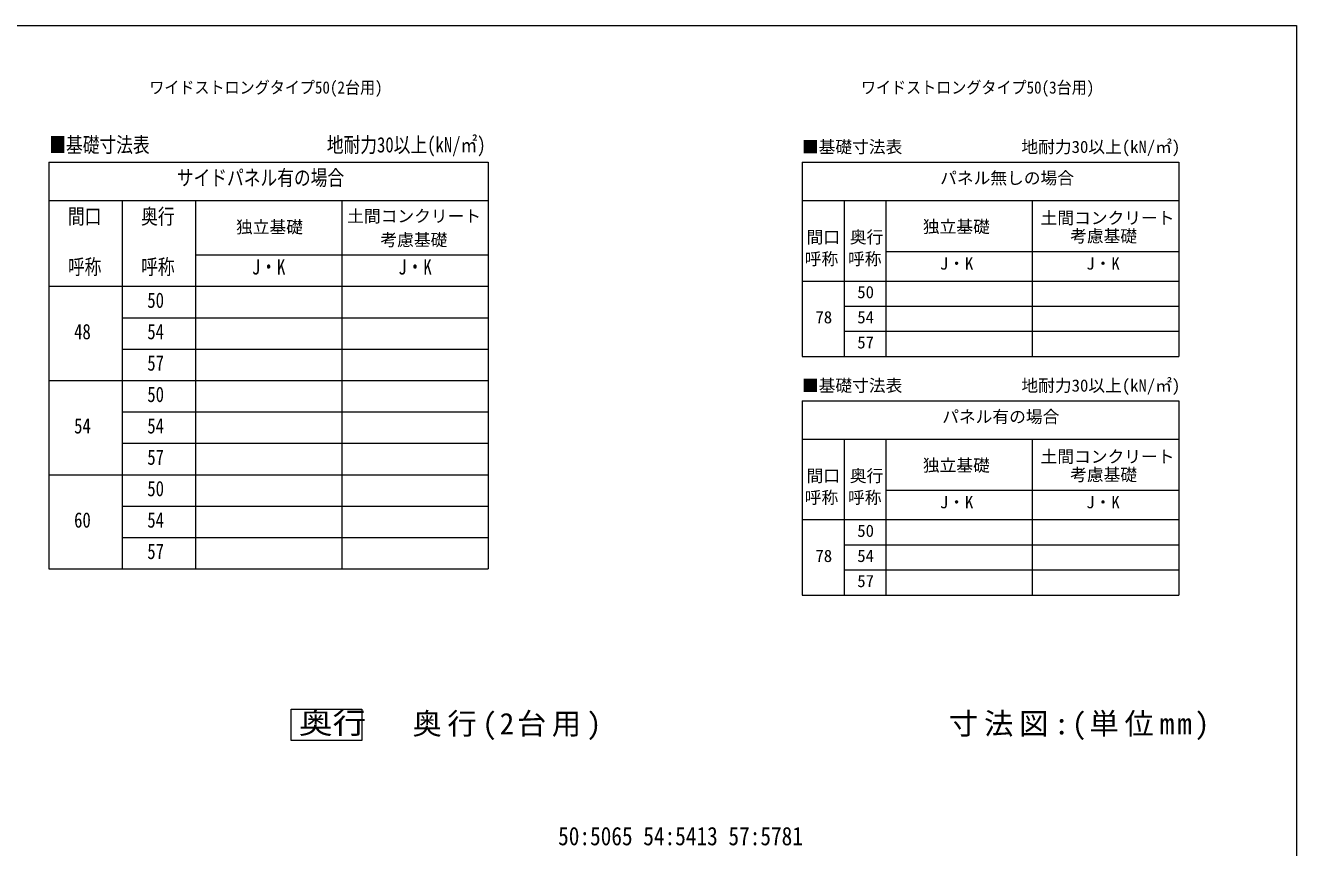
# Model space of a CAD drawing. Units: millimetres, scale not verified. Extents: x -11243 to 11243, y -7760 to 7760.
# Drawn here: x -1477 to 10677, y -96 to 7760 of the extents above; entities that cross this region are included whole.
import ezdxf
from ezdxf.enums import TextEntityAlignment as Align

# ---------------------------------------------------------------- set-up
doc = ezdxf.new("R2010")
doc.units = ezdxf.units.MM
doc.header["$LTSCALE"] = 40
for name, color, linetype, lineweight in [('0-6_OTH_LINE', 7, 'Continuous', 9), ('0-E_DET2', 7, 'Continuous', 18), ('F-0_240', 7, 'Continuous', 9)]:
    doc.layers.add(name, color=color, linetype=linetype, lineweight=lineweight)
doc.styles.add('ＭＳ ゴシック', font='')
doc.styles.get('ＭＳ ゴシック').set_extended_font_data('MS Gothic')

msp = doc.modelspace()

# ---------------------------------------------------------------- linework, layer by layer
at = {"layer": '0-6_OTH_LINE', "color": 3}
msp.add_lwpolyline([(1064.4, 1226.28), (1740.8, 1226.28), (1740.8, 926.77), (1064.4, 926.77)], close=True, dxfattribs=at)
at = {"layer": '0-E_DET2'}
for p, q in [((-1252.35, 6452.18), (2947.65, 6452.18)), ((-1252.35, 6452.18), (-1252.35, 5267.23)), ((2947.65, 6452.18), (2947.65, 5267.23)), ((5950.62, 6452.18), (9550.62, 6452.18)), ((5950.62, 6452.18), (5950.62, 4597.95)), ((-1252.35, 6086.47), (2947.65, 6086.47)), ((-552.35, 6086.47), (-552.35, 5267.23)), ((147.65, 6086.47), (147.65, 5267.23)), ((1547.65, 6086.47), (1547.65, 5267.23)), ((5950.62, 6087.31), (9550.62, 6087.31)), ((6750.62, 6087.31), (6750.62, 4597.95)), ((6750.62, 5598.28), (9550.62, 5598.28)), ((147.65, 5567.23), (2947.65, 5567.23)), ((-1252.35, 5267.23), (2947.65, 5267.23)), ((-1252.35, 5267.23), (-1252.35, 2567.23)), ((-552.35, 5267.23), (-552.35, 2567.23)), ((147.65, 5267.23), (147.65, 2567.23)), ((1547.65, 5267.23), (1547.65, 2567.23)), ((1547.65, 5267.23), (1547.65, 2567.23)), ((2947.65, 5267.23), (2947.65, 2567.23)), ((5950.62, 5317.95), (9550.62, 5317.95)), ((6350.62, 5077.95), (9550.62, 5077.95)), ((-552.35, 4967.23), (2947.65, 4967.23)), ((6350.62, 4837.95), (9550.62, 4837.95)), ((-552.35, 4667.23), (2947.65, 4667.23)), ((5950.62, 4597.95), (9550.62, 4597.95)), ((-1252.35, 4367.23), (2947.65, 4367.23)), ((5950.62, 4171.74), (9550.62, 4171.74)), ((5950.62, 4171.74), (5950.62, 2317.51)), ((-552.35, 4067.23), (2947.65, 4067.23)), ((5950.62, 3806.87), (9550.62, 3806.87)), ((6750.62, 3806.87), (6750.62, 2317.51)), ((-552.35, 3767.23), (2947.65, 3767.23)), ((-1252.35, 3467.23), (2947.65, 3467.23)), ((6750.62, 3317.85), (9550.62, 3317.85)), ((-552.35, 3167.23), (2947.65, 3167.23)), ((5950.62, 3037.51), (9550.62, 3037.51)), ((-552.35, 2867.23), (2947.65, 2867.23)), ((6350.62, 2797.51), (9550.62, 2797.51)), ((-1252.35, 2567.23), (2947.65, 2567.23)), ((6350.62, 2557.51), (9550.62, 2557.51)), ((5950.62, 2317.51), (9550.62, 2317.51))]:
    msp.add_line(p, q, dxfattribs=at)
at = {"layer": '0-E_DET2', "lineweight": 9}
for p, q in [((9550.62, 6452.18), (9550.62, 4597.95)), ((6350.62, 6087.31), (6350.62, 4597.95)), ((6750.62, 6087.31), (6750.62, 4597.95)), ((8150.62, 6087.31), (8150.62, 4597.95)), ((9550.62, 4171.74), (9550.62, 2317.51)), ((6350.62, 3806.87), (6350.62, 2317.51)), ((6750.62, 3806.87), (6750.62, 2317.51)), ((8150.62, 3806.87), (8150.62, 2317.51))]:
    msp.add_line(p, q, dxfattribs=at)
at = {"layer": 'F-0_240', "color": 5}
for p, q in [((-11242.74, 7760), (10677.26, 7760)), ((10677.26, 7760), (10677.26, -7760))]:
    msp.add_line(p, q, dxfattribs=at)

# ---------------------------------------------------------------- texts
at = {"layer": '0-6_OTH_LINE', "color": 2, "style": 'ＭＳ ゴシック', "width": 1.15}
msp.add_text('奥行', height=205.3, dxfattribs=at).set_placement((1137.89, 930.89), align=Align.BOTTOM_LEFT)
at = {"layer": '0-6_OTH_LINE', "style": 'ＭＳ ゴシック', "width": 0.85}
msp.add_text('50:5065 54:5413 57:5781', height=176, dxfattribs=at).set_placement((3616.37, -126.79), align=Align.BOTTOM_LEFT)
at = {"layer": '0-6_OTH_LINE', "color": 2, "char_height": 205.3, "attachment_point": 7, "style": 'ＭＳ ゴシック'}
for s, insert in [('\\T1.19;奥行(2台用)', (2224.31, 930.89)), ('\\T1.2;寸法図:(単位mm)', (7353.03, 930.89))]:
    msp.add_mtext(s, dxfattribs=dict(at, insert=insert))
at = {"layer": '0-E_DET2', "style": 'ＭＳ ゴシック', "width": 0.8}
for s, p in [('■基礎寸法表', (-1248.95, 6502.54)), ('地耐力30以上(kN/㎡)', (1404.76, 6502.54)), ('サイドパネル有の場合', (-29.51, 6187.45)), ('間口', (-1070.75, 5817.72)), ('奥行', (-370.75, 5817.72)), ('呼称', (-1070.75, 5335.98)), ('呼称', (-370.75, 5335.98)), ('J・K', (688.34, 5335.98)), ('J・K', (2088.34, 5335.98)), ('50', (-311.75, 5017.23)), ('48', (-1011.75, 4717.23)), ('54', (-311.75, 4717.23)), ('57', (-311.75, 4417.23)), ('50', (-311.75, 4117.23)), ('54', (-1011.75, 3817.23)), ('54', (-311.75, 3817.23)), ('57', (-311.75, 3517.23)), ('50', (-311.75, 3217.23)), ('60', (-1011.75, 2917.23)), ('54', (-311.75, 2917.23)), ('57', (-311.75, 2617.23))]:
    msp.add_text(s, height=146.6, dxfattribs=at).set_placement(p, align=Align.BOTTOM_LEFT)
at = {"layer": '0-E_DET2', "style": 'ＭＳ ゴシック'}
for s, p in [('■基礎寸法表', (5947.5, 6506.02)), ('地耐力30以上(kN/㎡)', (8046.51, 6506.02)), ('パネル無しの場合', (7269.13, 6208.02)), ('土間コンクリート', (1599.67, 5844.45)), ('土間コンクリート', (8229.8, 5826.75)), ('独立基礎', (536.48, 5740.04)), ('独立基礎', (7104.16, 5743.18)), ('考慮基礎', (1917.05, 5618.14)), ('間口', (5991.58, 5643.4)), ('奥行', (6405.32, 5643.4)), ('考慮基礎', (8512.27, 5653.28)), ('呼称', (5974.76, 5435.7)), ('呼称', (6388.5, 5435.7)), ('J・K', (7266.41, 5391.55)), ('J・K', (8666.41, 5391.55)), ('50', (6476.89, 5117.95)), ('78', (6076.89, 4877.95)), ('54', (6476.89, 4877.95)), ('57', (6476.89, 4637.95)), ('■基礎寸法表', (5947.5, 4225.58)), ('地耐力30以上(kN/㎡)', (8046.51, 4225.58)), ('パネル有の場合', (7289.13, 3927.59)), ('土間コンクリート', (8229.8, 3546.32)), ('間口', (5991.58, 3362.97)), ('奥行', (6405.32, 3362.97)), ('独立基礎', (7104.16, 3462.75)), ('考慮基礎', (8512.27, 3372.84)), ('呼称', (5974.76, 3155.27)), ('呼称', (6388.5, 3155.27)), ('J・K', (7266.41, 3111.12)), ('J・K', (8666.41, 3111.12)), ('50', (6476.89, 2837.51)), ('78', (6076.89, 2597.51)), ('54', (6476.89, 2597.51)), ('57', (6476.89, 2357.51))]:
    msp.add_text(s, height=117.3, dxfattribs=at).set_placement(p, align=Align.BOTTOM_LEFT)
at = {"layer": 'F-0_240', "style": 'ＭＳ ゴシック', "width": 0.9}
for s, p in [('ワイドストロングタイプ50(2台用)', (-293.14, 7073.52)), ('ワイドストロングタイプ50(3台用)', (6511.5, 7073.52))]:
    msp.add_text(s, height=117.3, dxfattribs=at).set_placement(p, align=Align.BOTTOM_LEFT)

doc.saveas('drawing.dxf')
